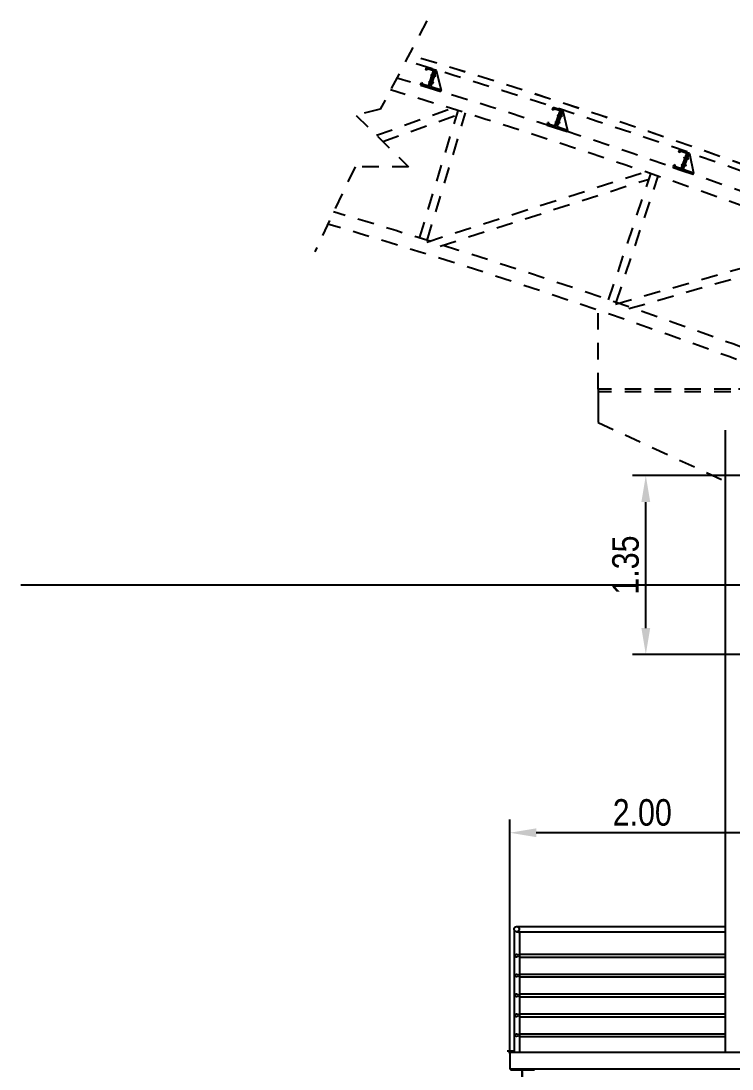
# Model space of a CAD drawing. Header units: millimetres. Extents: x 2148 to 2681, y 758 to 986.
# Drawn here: x 2454.97 to 2460.34, y 874.74 to 882.65 of the extents above; entities that cross this region are included whole.
import ezdxf

# ---------------------------------------------------------------- set-up
doc = ezdxf.new("R2010")
doc.units = ezdxf.units.MM
doc.linetypes.add('27-A-2008-DD$0$a1-14 lvl 14-36$0$xa-fp_t1_l14-36$0$HIDDEN', pattern=[0.375, 0.25, -0.125])
for name, color, linetype in [('A-DETAILS', 1, 'Continuous'), ('A-Stairs', 1, 'Continuous'), ('A-Wall', 4, 'Continuous'), ('cladding', 2, 'Continuous'), ('D', 1, 'Continuous'), ('HATCH', 8, 'Continuous'), ('wall', 4, 'Continuous')]:
    doc.layers.add(name, color=color, linetype=linetype)
doc.styles.add('ARIALNW', font='ARIALN.TTF')
doc.dimstyles.new('DIM 100', dxfattribs={"dimtxt": 0.2, "dimasz": 0.2, "dimexe": 0.1, "dimexo": 0, "dimgap": 0.05, "dimtad": 1, "dimzin": 0, "dimdsep": 46, "dimtxsty": 'ARIALNW', "dimcen": 0.09, "dimclrd": 6, "dimclre": 6, "dimclrt": 13, "dimadec": 0, "dimazin": 0, "dimtfac": 1, "dimtofl": 0, "dimtmove": 2, "dimatfit": 3, "dimfxl": 1, "dimtolj": 1, "dimtzin": 0, "dimarcsym": 0})

# ---------------------------------------------------------------- blocks, each defined once
blk = doc.blocks.new('*D2654')
at = {"layer": 'A-Wall', "color": 6, "linetype": 'ByBlock', "lineweight": -2, "transparency": 16777216}
for p, q in [((2458.6598, 874.8695), (2458.6598, 876.6276)), ((2460.6598, 875.9007), (2460.6598, 876.6276)), ((2460.4598, 876.5276), (2458.8598, 876.5276))]:
    blk.add_line(p, q, dxfattribs=at)
at = {"layer": 'A-Wall', "color": 6, "transparency": 16777216}
for points in [[(2458.8598, 876.5609), (2458.8598, 876.4942), (2458.6598, 876.5276)], [(2460.4598, 876.5609), (2460.4598, 876.4942), (2460.6598, 876.5276)]]:
    blk.add_solid(points, dxfattribs=at)
at = {"layer": 'Defpoints', "color": 0, "transparency": 16777216}
for p in [(2458.6598, 876.5276), (2460.6598, 875.9007, 0), (2458.6598, 874.8695, 0)]:
    blk.add_point(p, dxfattribs=at)
at = {"layer": 'A-Wall', "color": 13, "transparency": 16777216, "insert": (2459.6598, 876.6797), "char_height": 0.2, "attachment_point": 5, "style": 'ARIALNW'}
blk.add_mtext('\\A1;2.00', dxfattribs=at)
blk = doc.blocks.new('*D2659')
at = {"layer": 'A-Wall', "color": 6, "linetype": 'ByBlock', "lineweight": -2, "transparency": 16777216}
for p, q in [((2460.7332, 879.2225), (2459.5864, 879.2225)), ((2459.6864, 878.0725), (2459.6864, 879.0225)), ((2460.7332, 877.8725), (2459.5864, 877.8725))]:
    blk.add_line(p, q, dxfattribs=at)
at = {"layer": 'A-Wall', "color": 6, "transparency": 16777216}
for points in [[(2459.6531, 879.0225), (2459.7197, 879.0225), (2459.6864, 879.2225)], [(2459.6531, 878.0725), (2459.7197, 878.0725), (2459.6864, 877.8725)]]:
    blk.add_solid(points, dxfattribs=at)
at = {"layer": 'Defpoints', "color": 0, "transparency": 16777216}
for p in [(2459.6864, 879.2225), (2460.7332, 879.2225, 0), (2460.7332, 877.8725, 0)]:
    blk.add_point(p, dxfattribs=at)
at = {"layer": 'A-Wall', "color": 13, "transparency": 16777216, "insert": (2459.5343, 878.5475), "char_height": 0.2, "attachment_point": 5, "rotation": 90, "style": 'ARIALNW'}
blk.add_mtext('\\A1;1.35', dxfattribs=at)
blk = doc.blocks.new('PURLINS')
at = {"color": 0, "extrusion": (-2.00941e-08, -4.28926e-08, 1)}
for p, q in [((-79735.5708, -2735.62, 0), (-79735.5442, -2735.5593, 0)), ((-79735.5688, -2735.6265, 0), (-79735.5402, -2735.5612, 0)), ((-79735.5628, -2735.6238, 0), (-79735.538, -2735.5677, 0)), ((-79735.5462, -2735.5639, 0), (-79735.5422, -2735.5658, 0)), ((-79735.538, -2735.5677, 0), (-79735.5154, -2735.5783, 0)), ((-79735.5175, -2735.5828, 0), (-79735.5134, -2735.5847, 0)), ((-79735.61, -2735.6072, 0), (-79735.6081, -2735.6027, 0)), ((-79735.5688, -2735.6265, 0), (-79735.61, -2735.6072, 0)), ((-79735.6081, -2735.6027, 0), (-79735.5708, -2735.62, 0)), ((-79735.5728, -2735.6246, 0), (-79735.5728, -2735.6246, 0)), ((-79735.538, -2735.6409, 0), (-79735.5688, -2735.6265, 0)), ((-79735.5628, -2735.6238, 0), (-79735.5401, -2735.6344, 0)), ((-79735.5381, -2735.6298, 0), (-79735.534, -2735.6317, 0)), ((-79735.5381, -2735.6298, 0), (-79735.5381, -2735.6298, 0))]:
    blk.add_line(p, q, dxfattribs=at)
at = {"extrusion": (-2.00941e-08, -4.28926e-08, 1)}
for p, q in [((-79735.5175, -2735.5828, 0), (-79735.5154, -2735.5783, 0)), ((-79735.517, -2735.5819, 0), (-79735.5154, -2735.5783, 0)), ((-79735.5134, -2735.5847, 0), (-79735.5094, -2735.5756, 0)), ((-79735.5401, -2735.6344, 0), (-79735.5381, -2735.6298, 0)), ((-79735.5401, -2735.6344, 0), (-79735.5381, -2735.6298, 0)), ((-79735.5387, -2735.6312, 0), (-79735.5381, -2735.6298, 0)), ((-79735.538, -2735.6409, 0), (-79735.536, -2735.6363, 0)), ((-79735.5363, -2735.6369, 0), (-79735.534, -2735.6317, 0)), ((-79735.5362, -2735.6367, 0), (-79735.534, -2735.6317, 0))]:
    blk.add_line(p, q, dxfattribs=at)
at = {"layer": 'HATCH', "ltscale": 0.5, "extrusion": (-2.00941e-08, -4.28926e-08, 1)}
blk.add_line((-79735.5448, -2735.5605, 0), (-79735.6081, -2735.6027, 0), dxfattribs=at)
at = {"layer": 'HATCH', "ltscale": 0.5, "extrusion": (-2.00941e-08, -4.28926e-08, 1), "elevation": 0.0017}
for points in [[(-79735.542, -2735.5834), (-79735.554, -2735.5768), (-79735.5561, -2735.5807), (-79735.5441, -2735.5872)], [(-79735.5533, -2735.6077), (-79735.5653, -2735.6011), (-79735.5674, -2735.6049), (-79735.5554, -2735.6115)]]:
    blk.add_lwpolyline(points, close=True, dxfattribs=at)
at = {"layer": 'wall', "color": 0, "extrusion": (-2.00941e-08, -4.28926e-08, 1)}
blk.add_line((-79735.5094, -2735.5756, 0), (-79735.5442, -2735.5593, 0), dxfattribs=at)

msp = doc.modelspace()

# ---------------------------------------------------------------- hatches: boundary and pattern name
at = {"layer": 'HATCH', "ltscale": 0.5}
h = msp.add_hatch(dxfattribs=at)
h.set_pattern_fill('ANSI31', color=256, scale=0.00893, style=0)
h.set_pattern_definition([(45, (73671.9323922, 3329.3177665), (-0.000789344890829, 0.000789344890829), [])])
edge = h.paths.add_edge_path()
edge.add_line((2458.8451083, 874.4749199), (2458.7608878, 874.4749199))
edge.add_arc((2458.7608878, 874.4784025), 0.0034826, 174.09726711, 269.99999997, ccw=False)
edge.add_line((2458.7574236, 874.4787606), (2458.7574236, 874.7317352))
edge.add_arc((2458.7608878, 874.7320934), 0.0034826, 89.63455464, 185.90273283, ccw=False)
edge.add_line((2458.76091, 874.7355759), (2458.8451083, 874.7355759))
edge.add_line((2458.8451083, 874.7355759), (2458.8451083, 874.7445063))
edge.add_line((2458.8451083, 874.7445063), (2458.6646218, 874.7445063))
edge.add_line((2458.6646218, 874.7445063), (2458.6646218, 874.7355759))
edge.add_line((2458.6646218, 874.7355759), (2458.7485751, 874.7355759))
edge.add_arc((2458.7485973, 874.7320934), 0.0034826, -4.29209345, 90.36544517, ccw=False)
edge.add_line((2458.7520701, 874.7318327), (2458.7520701, 874.4786631))
edge.add_arc((2458.7485973, 874.4784025), 0.0034826, -89.99999978, 4.2920935, ccw=False)
edge.add_line((2458.7485973, 874.4749199), (2458.6646218, 874.4749199))
edge.add_line((2458.6646218, 874.4749199), (2458.6646218, 874.4659894))
edge.add_line((2458.6646218, 874.4659894), (2458.8451083, 874.4659894))
edge.add_line((2458.8451083, 874.4659894), (2458.8451083, 874.4749199))

# ---------------------------------------------------------------- linework, layer by layer
at = {"layer": 'A-DETAILS'}
msp.add_line((2460.2847615, 879.5658856, 0), (2460.2847615, 874.8695063, 0), dxfattribs=at)
at = {"layer": 'A-DETAILS', "color": 8}
for p, q in [((2458.7117993, 875.820265, 0), (2460.2847615, 875.820265, 0)), ((2458.7117993, 875.780265, 0), (2460.2847615, 875.780265, 0)), ((2458.732097, 875.6112864, 0), (2460.2847615, 875.6112864, 0)), ((2458.732097, 875.5892436, 0), (2460.2847615, 875.5892436, 0)), ((2458.732097, 875.4612864, 0), (2460.2847615, 875.4612864, 0)), ((2458.732097, 875.4392436, 0), (2460.2847615, 875.4392436, 0)), ((2458.732097, 875.3112864, 0), (2460.2847615, 875.3112864, 0)), ((2458.732097, 875.2892436, 0), (2460.2847615, 875.2892436, 0)), ((2458.732097, 875.1612864, 0), (2460.2847615, 875.1612864, 0)), ((2458.732097, 875.1392436, 0), (2460.2847615, 875.1392436, 0)), ((2458.732097, 875.0112864, 0), (2460.2847615, 875.0112864, 0)), ((2458.732097, 874.9892436, 0), (2460.2847615, 874.9892436, 0))]:
    msp.add_line(p, q, dxfattribs=at)
at = {"layer": 'A-Stairs'}
for p, q in [((2458.692097, 875.7727153, -0.0000001), (2458.692097, 874.8695063, 0)), ((2458.732097, 875.7727153, -0.0000001), (2458.732097, 874.8695063, 0))]:
    msp.add_line(p, q, dxfattribs=at)
for centre, radius in [((2458.7117993, 875.800265, 0), 0.02), ((2458.7117993, 875.600265, 0), 0.0110214), ((2458.7117993, 875.450265, 0), 0.0110214), ((2458.7117993, 875.300265, 0), 0.0110214), ((2458.7117993, 875.150265, 0), 0.0110214), ((2458.7117993, 875.000265, 0), 0.0110214)]:
    msp.add_circle(centre, radius, dxfattribs=at)
for start, end in [(137.08519598, 180.00000007), (0.00000007, 22.17803666)]:
    msp.add_arc((2458.712097, 875.7727153, 0.0000031), 0.02, start, end, dxfattribs=at)
at = {"layer": 'A-Wall'}
for p, q in [((2461.4196294, 874.8695063, 0), (2458.6597615, 874.8695063, 0)), ((2458.6597615, 874.8695063, 0), (2458.6597615, 874.7445063, 0))]:
    msp.add_line(p, q, dxfattribs=at)
at = {"layer": 'cladding', "color": 8}
for p, q in [((2458.692097, 874.8795063, 0), (2458.6397615, 874.8795063, 0)), ((2458.6597615, 874.8695063, 0), (2458.6497615, 874.8695063, 0)), ((2458.692097, 874.8795063, 0), (2458.692097, 874.8695063, 0))]:
    msp.add_line(p, q, dxfattribs=at)
at = {"layer": 'cladding'}
msp.add_line((2461.1460354, 874.7445063, 0), (2458.6597615, 874.7445063, 0), dxfattribs=at)
at = {"layer": 'D', "color": 8, "linetype": '27-A-2008-DD$0$a1-14 lvl 14-36$0$xa-fp_t1_l14-36$0$HIDDEN', "ltscale": 0.5}
for p, q in [((2457.6540943, 881.7905661, -0.0000002), (2458.2168594, 881.9921248, -0.0000002)), ((2457.5005543, 881.9407755, 0), (2457.8966813, 881.5532414, 0)), ((2457.7017815, 881.7439134, -0.0000002), (2458.2596424, 881.9437156, -0.0000002)), ((2457.9789532, 881.0147209, -0.0000002), (2458.2694747, 881.9762575, -0.0000002)), ((2458.0363888, 880.9973671, -0.0000002), (2458.3269103, 881.9589037, -0.0000002)), ((2458.0334079, 880.9851833, -0.0000002), (2459.6818682, 881.5144559, -0.0000002)), ((2458.1340786, 880.954489, -0.0000002), (2459.710705, 881.4606978, -0.0000002)), ((2459.4055307, 880.5477472, -0.0000002), (2459.7239764, 881.5004002, -0.0000002)), ((2459.4624357, 880.5287254, -0.0000002), (2459.7808813, 881.4813784, -0.0000002)), ((2459.4587273, 880.5166725, -0.0000002), (2461.1289095, 880.9950773, -0.0000002)), ((2459.5588248, 880.4829314, -0.0000002), (2461.157284, 880.940792, -0.0000002)), ((2459.3272079, 879.8741085, -0.0000001), (2459.3272079, 880.4511222, -0.0000001)), ((2460.3272079, 879.8741085, -0.0000001), (2459.3272079, 879.8741085, -0.0000001)), ((2459.3272079, 879.8741085, -0.0000001), (2459.3272079, 879.8241085, -0.0000001)), ((2460.3272079, 879.8536909, -0.0000001), (2459.3272079, 879.8536909, -0.0000001)), ((2460.9597615, 879.8741085, -0.0000001), (2460.3272079, 879.8741085, -0.0000001)), ((2459.3272079, 879.8241085, -0.0000001), (2459.3272079, 879.7241085, -0.0000001)), ((2459.3272079, 879.7241085, -0.0000001), (2459.3272079, 879.6241085, -0.0000001)), ((2459.3272079, 879.6241085, -0.0000001), (2460.3272079, 879.1606511, -0.0000001))]:
    msp.add_line(p, q, dxfattribs=at)
at = {"layer": 'D', "color": 8, "linetype": '27-A-2008-DD$0$a1-14 lvl 14-36$0$xa-fp_t1_l14-36$0$HIDDEN', "ltscale": 0.5, "elevation": 0}
for points in [[(2458.0340921, 882.653265), (2457.6829193, 881.9870686), (2457.5005543, 881.9407755)], [(2457.8966813, 881.5532414), (2457.4922151, 881.5532414), (2457.1878242, 880.9115189)]]:
    msp.add_lwpolyline(points, dxfattribs=at)
at = {"layer": 'D', "color": 8, "linetype": '27-A-2008-DD$0$a1-14 lvl 14-36$0$xa-fp_t1_l14-36$0$HIDDEN', "ltscale": 0.5}
for centre, radius, start, end in [((2442.6966428, 831.915511, -0.0000002), 52.7217771, 66.6449386, 73.24027978), ((2442.6987432, 831.915511, -0.0000002), 52.7217771, 66.64699837, 73.24233707), ((2442.6966428, 831.915511, -0.0000002), 52.6717771, 66.66275769, 73.25088703), ((2442.6966428, 831.915511, -0.0000002), 52.527535, 66.78370268, 73.28160273), ((2442.6966428, 831.915511, -0.0000002), 52.427535, 66.78369855, 73.30299839), ((2442.6966428, 831.915511, -0.0000002), 51.4230672, 69.10333475, 73.46635643), ((2442.6966428, 831.915511, -0.0000002), 51.3230694, 69.10333475, 73.48372455)]:
    msp.add_arc(centre, radius, start, end, dxfattribs=at)

# ---------------------------------------------------------------- block references
at = {"layer": 'D', "color": 8, "linetype": '27-A-2008-DD$0$a1-14 lvl 14-36$0$xa-fp_t1_l14-36$0$HIDDEN', "ltscale": 0.5, "yscale": 2, "zscale": 2}
for p, xscale, rotation in [((-112174.1768396, 111879.5828359, -0.0000014), -2.000000000000048, 317.8879048868328), ((-110034.9103259, 114045.8750786, -0.0000012), -1.999999999999844, 316.7948303101825), ((-107851.9446151, 116173.6015473, -0.0000011), -2.000000000000008, 315.7003846702833)]:
    msp.add_blockref('PURLINS', p, dxfattribs=dict(at, xscale=xscale, rotation=rotation))

# ---------------------------------------------------------------- dimensions: what is measured, and where the dimension line sits
at = {"layer": 'A-Wall'}
dim = msp.add_linear_dim(base=(2459.6863868, 879.2225068, 0), p1=(2460.7332027, 877.8725068, 0), p2=(2460.7332027, 879.2225068, 0), angle=90, dimstyle='DIM 100', dxfattribs=at)
dim.commit()
dim.dimension.update_dxf_attribs({"geometry": '*D2659', "text_midpoint": (2459.5342722, 878.5475068, 0)})
dim = msp.add_linear_dim(base=(2458.6597615, 876.5275822, 0), p1=(2460.6597615, 875.9006683, 0), p2=(2458.6597615, 874.8695063, 0), dimstyle='DIM 100', dxfattribs=at)
dim.commit()
dim.dimension.update_dxf_attribs({"geometry": '*D2654', "text_midpoint": (2459.6597615, 876.6796968, 0)})

# ---------------------------------------------------------------- leaders
msp.add_leader([(2460.8614674, 878.3954713), (2454.9709406, 878.3954713)], dimstyle='DIM 100', override={"dimgap": 0.05, "dimtad": 0}, dxfattribs=at)

doc.saveas('drawing.dxf')
